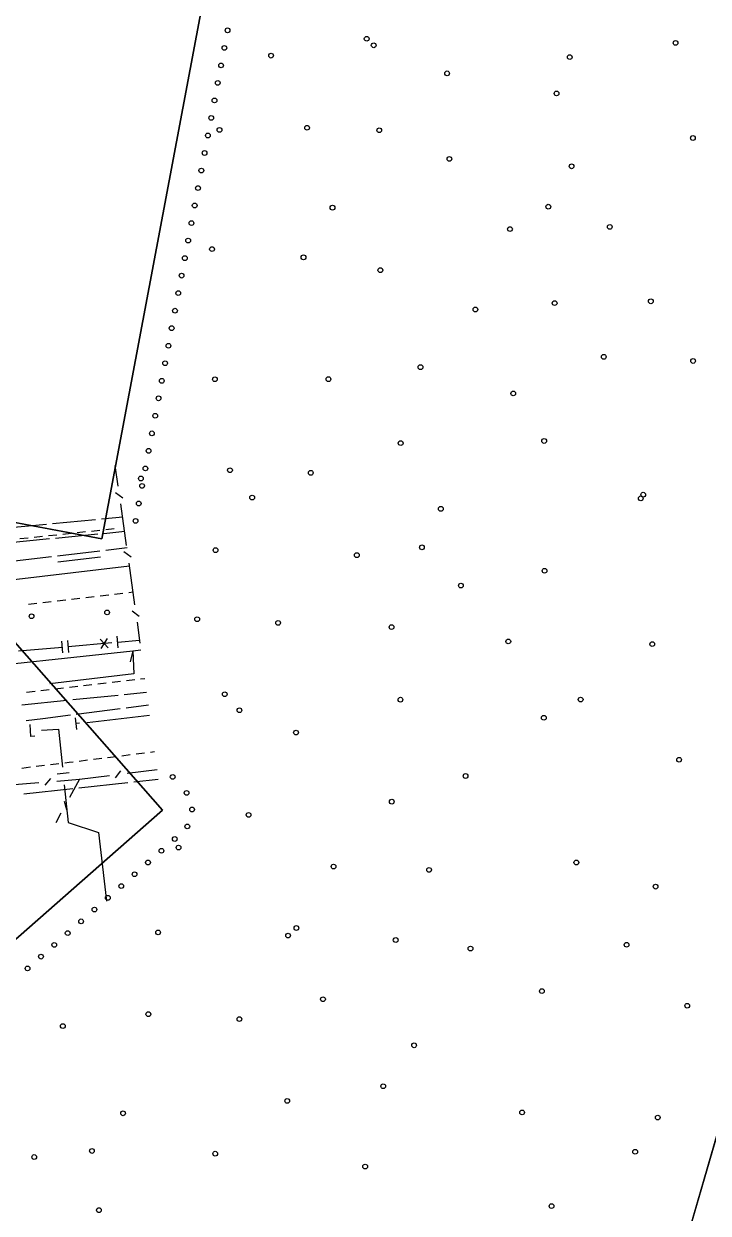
# Model space of a CAD drawing. Header units: metres. Extents: x 3206 to 3701, y 9896 to 11410.
# Drawn here: x 3323.9 to 3381.5, y 10262.2 to 10362.3 of the extents above; entities that cross this region are included whole.
import ezdxf

# ---------------------------------------------------------------- set-up
doc = ezdxf.new("R2010")
doc.units = ezdxf.units.M
for name, color, linetype in [('BOUNDARY', 7, 'Continuous'), ('BUILDING', 7, 'Continuous'), ('CURB', 7, 'Continuous'), ('ELECTR_CABLE', 7, 'Continuous'), ('ELECTR_CABLE_COMM', 7, 'Continuous'), ('GAS', 7, 'Continuous'), ('GROUND', 7, 'Continuous'), ('SEWER', 7, 'Continuous'), ('WATER_PIPELINE', 7, 'Continuous')]:
    doc.layers.add(name, color=color, linetype=linetype)

# ---------------------------------------------------------------- blocks, each defined once
blk = doc.blocks.new('МОЖЖЕВЕЛЬНИК_СКАЛЬНЫЙ')
blk.add_circle((0, 0), 0.2)
blk = doc.blocks.new('КЛЕН_САХАРИСТЫЙ')
blk.add_circle((0, 0), 0.2)
blk = doc.blocks.new('ЧЕРЕМУХА_ШУБЕРТ')
blk.add_circle((0, 0), 0.2)
blk = doc.blocks.new('БЕРЕЗА_ПОЛЕЗНАЯ')
blk.add_circle((0, 0), 0.2)

msp = doc.modelspace()

# ---------------------------------------------------------------- linework, layer by layer
at = {"layer": 'BOUNDARY'}
msp.add_lwpolyline([(3253.02, 9915.67), (3233.6, 10020.11), (3233.04, 10027.23), (3225.68, 10139.96), (3262.08, 10325.26), (3335.84, 10689.44), (3351.1, 10763.68), (3367.77, 10831.23), (3377.81, 10869.11), (3520.39, 11207.45), (3551.17, 11273.83), (3554.01, 11279.37), (3611.72, 11390.17), (3639.44, 11373.13), (3680.64, 11298.58), (3281.25, 9920.2)], close=True, dxfattribs=at)
at = {"layer": 'BUILDING'}
for points in [[(3330.49, 10318.98), (3299.38, 10324.82), (3313.63, 10400.61), (3344.73, 10394.77)], [(3335.59, 10296.14), (3283.1, 10250), (3266.99, 10268.33), (3319.47, 10314.47)]]:
    msp.add_lwpolyline(points, close=True, dxfattribs=at)
at = {"layer": 'CURB'}
for points in [[(3323.57, 10318.99), (3324.28, 10319.07)], [(3324.78, 10319.12), (3325.49, 10319.2)], [(3325.99, 10319.25), (3326.7, 10319.32)], [(3327.19, 10319.38), (3327.91, 10319.45)], [(3328.4, 10319.5), (3329.11, 10319.58)], [(3329.61, 10319.63), (3330.32, 10319.71)], [(3330.82, 10319.76), (3331.53, 10319.84)], [(3329.85, 10314.1), (3329.14, 10314.02)], [(3331.06, 10314.24), (3330.35, 10314.16)], [(3332.26, 10314.38), (3331.55, 10314.3)], [(3333.12, 10314.48), (3332.76, 10314.44)], [(3325.02, 10313.53), (3324.31, 10313.45)], [(3326.23, 10313.67), (3325.52, 10313.59)], [(3327.44, 10313.82), (3326.73, 10313.73)], [(3328.64, 10313.96), (3327.93, 10313.87)], [(3333.25, 10307.11), (3332.55, 10307.03)], [(3334.1, 10307.2), (3333.75, 10307.16)], [(3324.86, 10306.13), (3324.15, 10306.05)], [(3326.05, 10306.27), (3325.35, 10306.19)], [(3327.25, 10306.41), (3326.55, 10306.33)], [(3328.45, 10306.55), (3327.75, 10306.47)], [(3329.65, 10306.69), (3328.95, 10306.61)], [(3330.85, 10306.83), (3330.15, 10306.75)], [(3332.05, 10306.97), (3331.35, 10306.89)], [(3334.93, 10301.04), (3334.57, 10301)], [(3326.87, 10300.05), (3326.17, 10299.96)], [(3328.07, 10300.19), (3327.73, 10300.15), (3327.37, 10300.11)], [(3329.27, 10300.34), (3328.57, 10300.25)], [(3330.47, 10300.49), (3329.77, 10300.4)], [(3331.68, 10300.64), (3330.97, 10300.55)], [(3332.88, 10300.79), (3332.17, 10300.7)], [(3334.08, 10300.94), (3333.37, 10300.85)], [(3324.47, 10299.75), (3323.76, 10299.66)], [(3325.67, 10299.9), (3324.96, 10299.81)]]:
    msp.add_lwpolyline(points, dxfattribs=at)
at = {"layer": 'ELECTR_CABLE'}
for points in [[(3322.19, 10319.87), (3325.82, 10320.21)], [(3326.32, 10320.26), (3329.95, 10320.61)], [(3330.45, 10320.65), (3332.26, 10320.83)], [(3330.14, 10319.36), (3326.57, 10319.01)], [(3332.43, 10319.58), (3330.64, 10319.4)], [(3326.07, 10318.97), (3322.5, 10318.62)], [(3330.82, 10318.03), (3332.61, 10318.24)], [(3322.66, 10317.08), (3326.24, 10317.5)], [(3326.74, 10317.55), (3330.32, 10317.97)], [(3326.77, 10317.05), (3330.38, 10317.47)], [(3332.35, 10305.88), (3334.25, 10306.07)], [(3323.76, 10305.02), (3327.55, 10305.4)], [(3328.05, 10305.45), (3331.85, 10305.83)], [(3327.84, 10304.13), (3325.52, 10303.83), (3324.12, 10303.65)], [(3332.04, 10304.67), (3328.33, 10304.19)], [(3334.4, 10304.98), (3332.54, 10304.74)], [(3328.54, 10298.03), (3332.67, 10298.48)], [(3333.17, 10298.53), (3335.23, 10298.76)], [(3323.91, 10297.53), (3328.04, 10297.98)]]:
    msp.add_lwpolyline(points, dxfattribs=at)
at = {"layer": 'ELECTR_CABLE_COMM'}
for points in [[(3331.59, 10325.14), (3331.84, 10323.4)], [(3331.64, 10322.88), (3332.24, 10322.43)], [(3332.05, 10321.91), (3332.54, 10318.41)], [(3332.34, 10317.9), (3332.94, 10317.45)], [(3332.75, 10316.93), (3333.24, 10313.43)], [(3333.04, 10312.92), (3333.64, 10312.47)], [(3333.45, 10311.95), (3333.69, 10310.2)], [(3328.6, 10298.74), (3331.12, 10299.06)], [(3331.63, 10298.86), (3332.09, 10299.45)], [(3332.61, 10299.25), (3335.13, 10299.57)], [(3321.36, 10298.17), (3325.19, 10298.47)], [(3325.7, 10298.25), (3326.18, 10298.82)], [(3326.69, 10298.59), (3328.6, 10298.74)], [(3328.6, 10298.74), (3327.76, 10297.21)], [(3327.3, 10296.91), (3327.51, 10296.19)], [(3327.04, 10295.89), (3326.6, 10295.08)]]:
    msp.add_lwpolyline(points, dxfattribs=at)
at = {"layer": 'GAS'}
for points in [[(3327.2, 10309.37), (3327.11, 10310.37)], [(3327.7, 10309.41), (3327.61, 10310.41)], [(3327.65, 10309.91), (3331.33, 10310.24)], [(3330.34, 10310.53), (3331.03, 10309.81)], [(3330.94, 10310.58), (3330.39, 10309.75)], [(3331.87, 10309.79), (3331.78, 10310.78)], [(3331.82, 10310.29), (3333.66, 10310.45)], [(3323.48, 10309.54), (3327.16, 10309.87)]]:
    msp.add_lwpolyline(points, dxfattribs=at)
at = {"layer": 'GROUND'}
for points in [[(3526.19, 10765.54), (3450.38, 10503.93), (3379.84, 10518.56), (3379.47, 10516.74), (3357.95, 10521.22), (3367.19, 10565.54), (3348.23, 10569.49), (3338.74, 10524.03), (3338.99, 10523.97), (3332.93, 10494.81), (3375.38, 10485.97), (3376.92, 10493.36), (3392.12, 10490.21), (3391.94, 10483.6), (3428.92, 10482.58), (3443.33, 10479.59), (3375.39, 10245.13)], [(3300.68, 10324.58), (3330.49, 10318.98), (3344.73, 10394.77)], [(3283.1, 10250), (3335.59, 10296.14), (3319.47, 10314.47)]]:
    msp.add_lwpolyline(points, dxfattribs=at)
at = {"layer": 'SEWER'}
for points in [[(3311.2, 10314.14), (3332.82, 10316.71)], [(3317.37, 10307.88), (3333.08, 10309.55)], [(3333.08, 10309.55), (3333.19, 10307.61), (3326.11, 10306.77)], [(3333.08, 10309.55), (3332.88, 10308.64)], [(3333.08, 10309.55), (3333.77, 10309.63)]]:
    msp.add_lwpolyline(points, dxfattribs=at)
at = {"layer": 'WATER_PIPELINE'}
for points in [[(3329.25, 10303.53), (3334.51, 10304.13)], [(3324.43, 10303.35), (3324.47, 10302.35)], [(3328.24, 10303.92), (3328.35, 10302.93)], [(3328.29, 10303.46), (3328.61, 10303.5)], [(3324.47, 10302.38), (3324.83, 10302.4)], [(3325.41, 10302.89), (3326.83, 10302.95)], [(3326.83, 10302.95), (3327.17, 10299.77)], [(3327.72, 10299.29), (3326.73, 10299.18)], [(3327.32, 10298.28), (3327.66, 10295.11)], [(3327.66, 10295.11), (3330.2, 10294.28), (3330.87, 10288.49)]]:
    msp.add_lwpolyline(points, dxfattribs=at)

# ---------------------------------------------------------------- block references
at = {"layer": 'BUSH'}
for p in [(3341.07, 10361.76), (3352.78, 10361.05), (3340.8, 10360.28), (3378.78, 10360.7), (3344.73, 10359.63), (3340.52, 10358.81), (3359.55, 10358.14), (3340.24, 10357.34), (3339.97, 10355.86), (3368.76, 10356.45), (3339.69, 10354.39), (3339.41, 10352.91), (3340.39, 10353.38), (3347.76, 10353.56), (3353.84, 10353.35), (3380.24, 10352.7), (3339.13, 10351.44), (3359.74, 10350.94), (3338.86, 10349.96), (3370.03, 10350.32), (3338.58, 10348.49), (3338.3, 10347.02), (3338.03, 10345.54), (3364.84, 10345.04), (3373.24, 10345.22), (3337.75, 10344.07), (3339.76, 10343.35), (3337.47, 10342.59), (3347.46, 10342.66), (3337.2, 10341.12), (3353.93, 10341.58), (3336.92, 10339.65), (3376.7, 10338.96), (3336.64, 10338.17), (3361.93, 10338.27), (3368.6, 10338.81), (3336.36, 10336.7), (3336.09, 10335.22), (3372.74, 10334.29), (3380.26, 10333.94), (3335.81, 10333.75), (3357.31, 10333.42), (3335.53, 10332.27), (3340, 10332.4), (3349.56, 10332.41), (3335.26, 10330.8), (3334.98, 10329.33), (3334.7, 10327.85), (3355.64, 10327.03), (3367.72, 10327.21), (3334.42, 10326.38), (3334.15, 10324.9), (3333.77, 10324.05), (3341.27, 10324.75), (3348.07, 10324.53), (3333.87, 10323.43), (3333.59, 10321.95), (3375.85, 10322.38), (3359.02, 10321.5), (3333.32, 10320.48), (3340.06, 10318.02), (3351.95, 10317.6), (3367.75, 10316.29), (3360.71, 10315.04), (3324.57, 10312.46), (3330.93, 10312.78), (3338.51, 10312.21), (3345.32, 10311.9), (3354.87, 10311.55), (3364.7, 10310.34), (3376.82, 10310.12), (3340.83, 10305.9), (3355.62, 10305.44), (3370.79, 10305.45), (3346.83, 10302.67), (3379.08, 10300.39), (3336.45, 10298.94), (3361.1, 10299.02), (3337.62, 10297.6), (3338.08, 10296.2), (3342.84, 10295.75), (3337.68, 10294.78), (3336.62, 10293.72), (3336.94, 10293), (3335.5, 10292.73), (3334.37, 10291.74), (3349.99, 10291.4), (3358.03, 10291.12), (3370.43, 10291.74), (3333.24, 10290.75), (3332.12, 10289.76), (3330.99, 10288.77), (3328.74, 10286.79), (3329.86, 10287.78), (3327.61, 10285.8), (3335.22, 10285.86), (3326.48, 10284.81), (3346.16, 10285.59), (3355.22, 10285.22), (3374.66, 10284.82), (3325.36, 10283.82), (3361.52, 10284.5), (3324.23, 10282.83), (3367.53, 10280.92), (3349.1, 10280.24), (3334.4, 10278.98), (3379.76, 10279.69), (3327.2, 10277.98), (3342.06, 10278.57), (3356.77, 10276.36), (3346.09, 10271.68), (3332.27, 10270.64), (3365.86, 10270.71), (3324.79, 10266.96), (3340.03, 10267.24), (3375.38, 10267.4), (3352.65, 10266.16), (3368.34, 10262.83), (3330.24, 10262.49)]:
    msp.add_blockref('МОЖЖЕВЕЛЬНИК_СКАЛЬНЫЙ', p, dxfattribs=at)
at = {"layer": 'TREE'}
for name, p in [('ЧЕРЕМУХА_ШУБЕРТ', (3353.37, 10360.5)), ('ЧЕРЕМУХА_ШУБЕРТ', (3369.87, 10359.51)), ('БЕРЕЗА_ПОЛЕЗНАЯ', (3349.9, 10346.84)), ('ЧЕРЕМУХА_ШУБЕРТ', (3368.07, 10346.92)), ('БЕРЕЗА_ПОЛЕЗНАЯ', (3365.12, 10331.21)), ('ЧЕРЕМУХА_ШУБЕРТ', (3343.14, 10322.45)), ('ЧЕРЕМУХА_ШУБЕРТ', (3376.06, 10322.69)), ('КЛЕН_САХАРИСТЫЙ', (3357.43, 10318.26)), ('ЧЕРЕМУХА_ШУБЕРТ', (3342.07, 10304.55)), ('ЧЕРЕМУХА_ШУБЕРТ', (3367.69, 10303.92)), ('КЛЕН_САХАРИСТЫЙ', (3354.89, 10296.86)), ('БЕРЕЗА_ПОЛЕЗНАЯ', (3377.1, 10289.71)), ('ЧЕРЕМУХА_ШУБЕРТ', (3346.86, 10286.23)), ('КЛЕН_САХАРИСТЫЙ', (3354.17, 10272.92)), ('БЕРЕЗА_ПОЛЕЗНАЯ', (3377.28, 10270.28)), ('БЕРЕЗА_ПОЛЕЗНАЯ', (3329.65, 10267.47))]:
    msp.add_blockref(name, p, dxfattribs=at)

doc.saveas('drawing.dxf')
